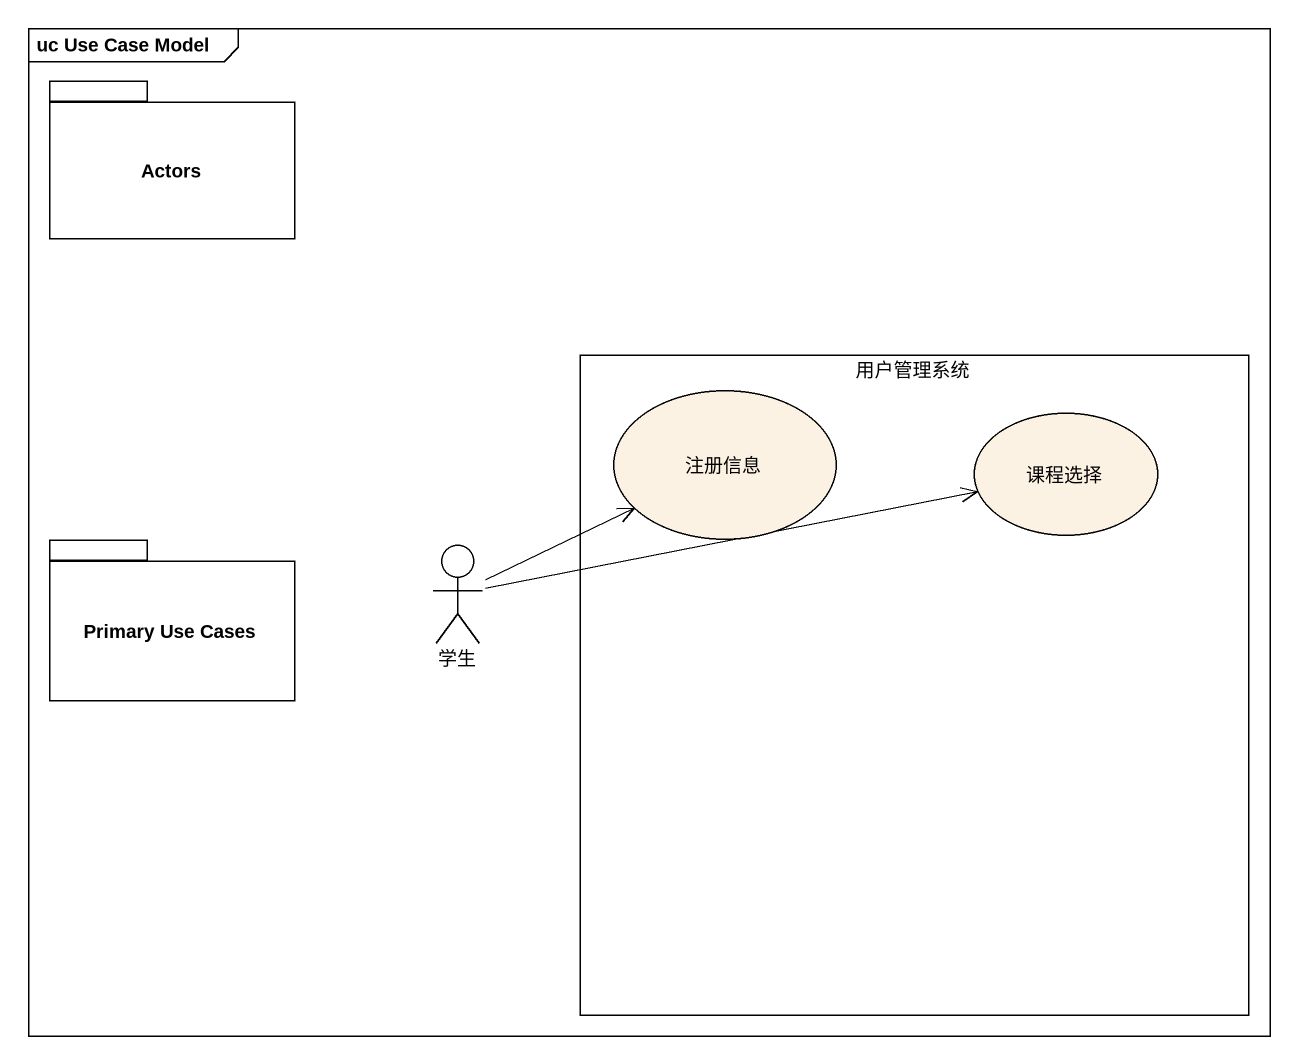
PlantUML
@startuml
mainframe uc Use Case Model
package Actors {
}
rectangle 用户管理系统 {
  usecase 注册信息
  usecase 课程选择
}
package "Primary Use Cases" as Primary_Use_Cases {
}
actor 学生
学生 -right-> 注册信息
学生 -right-> 课程选择
@enduml
